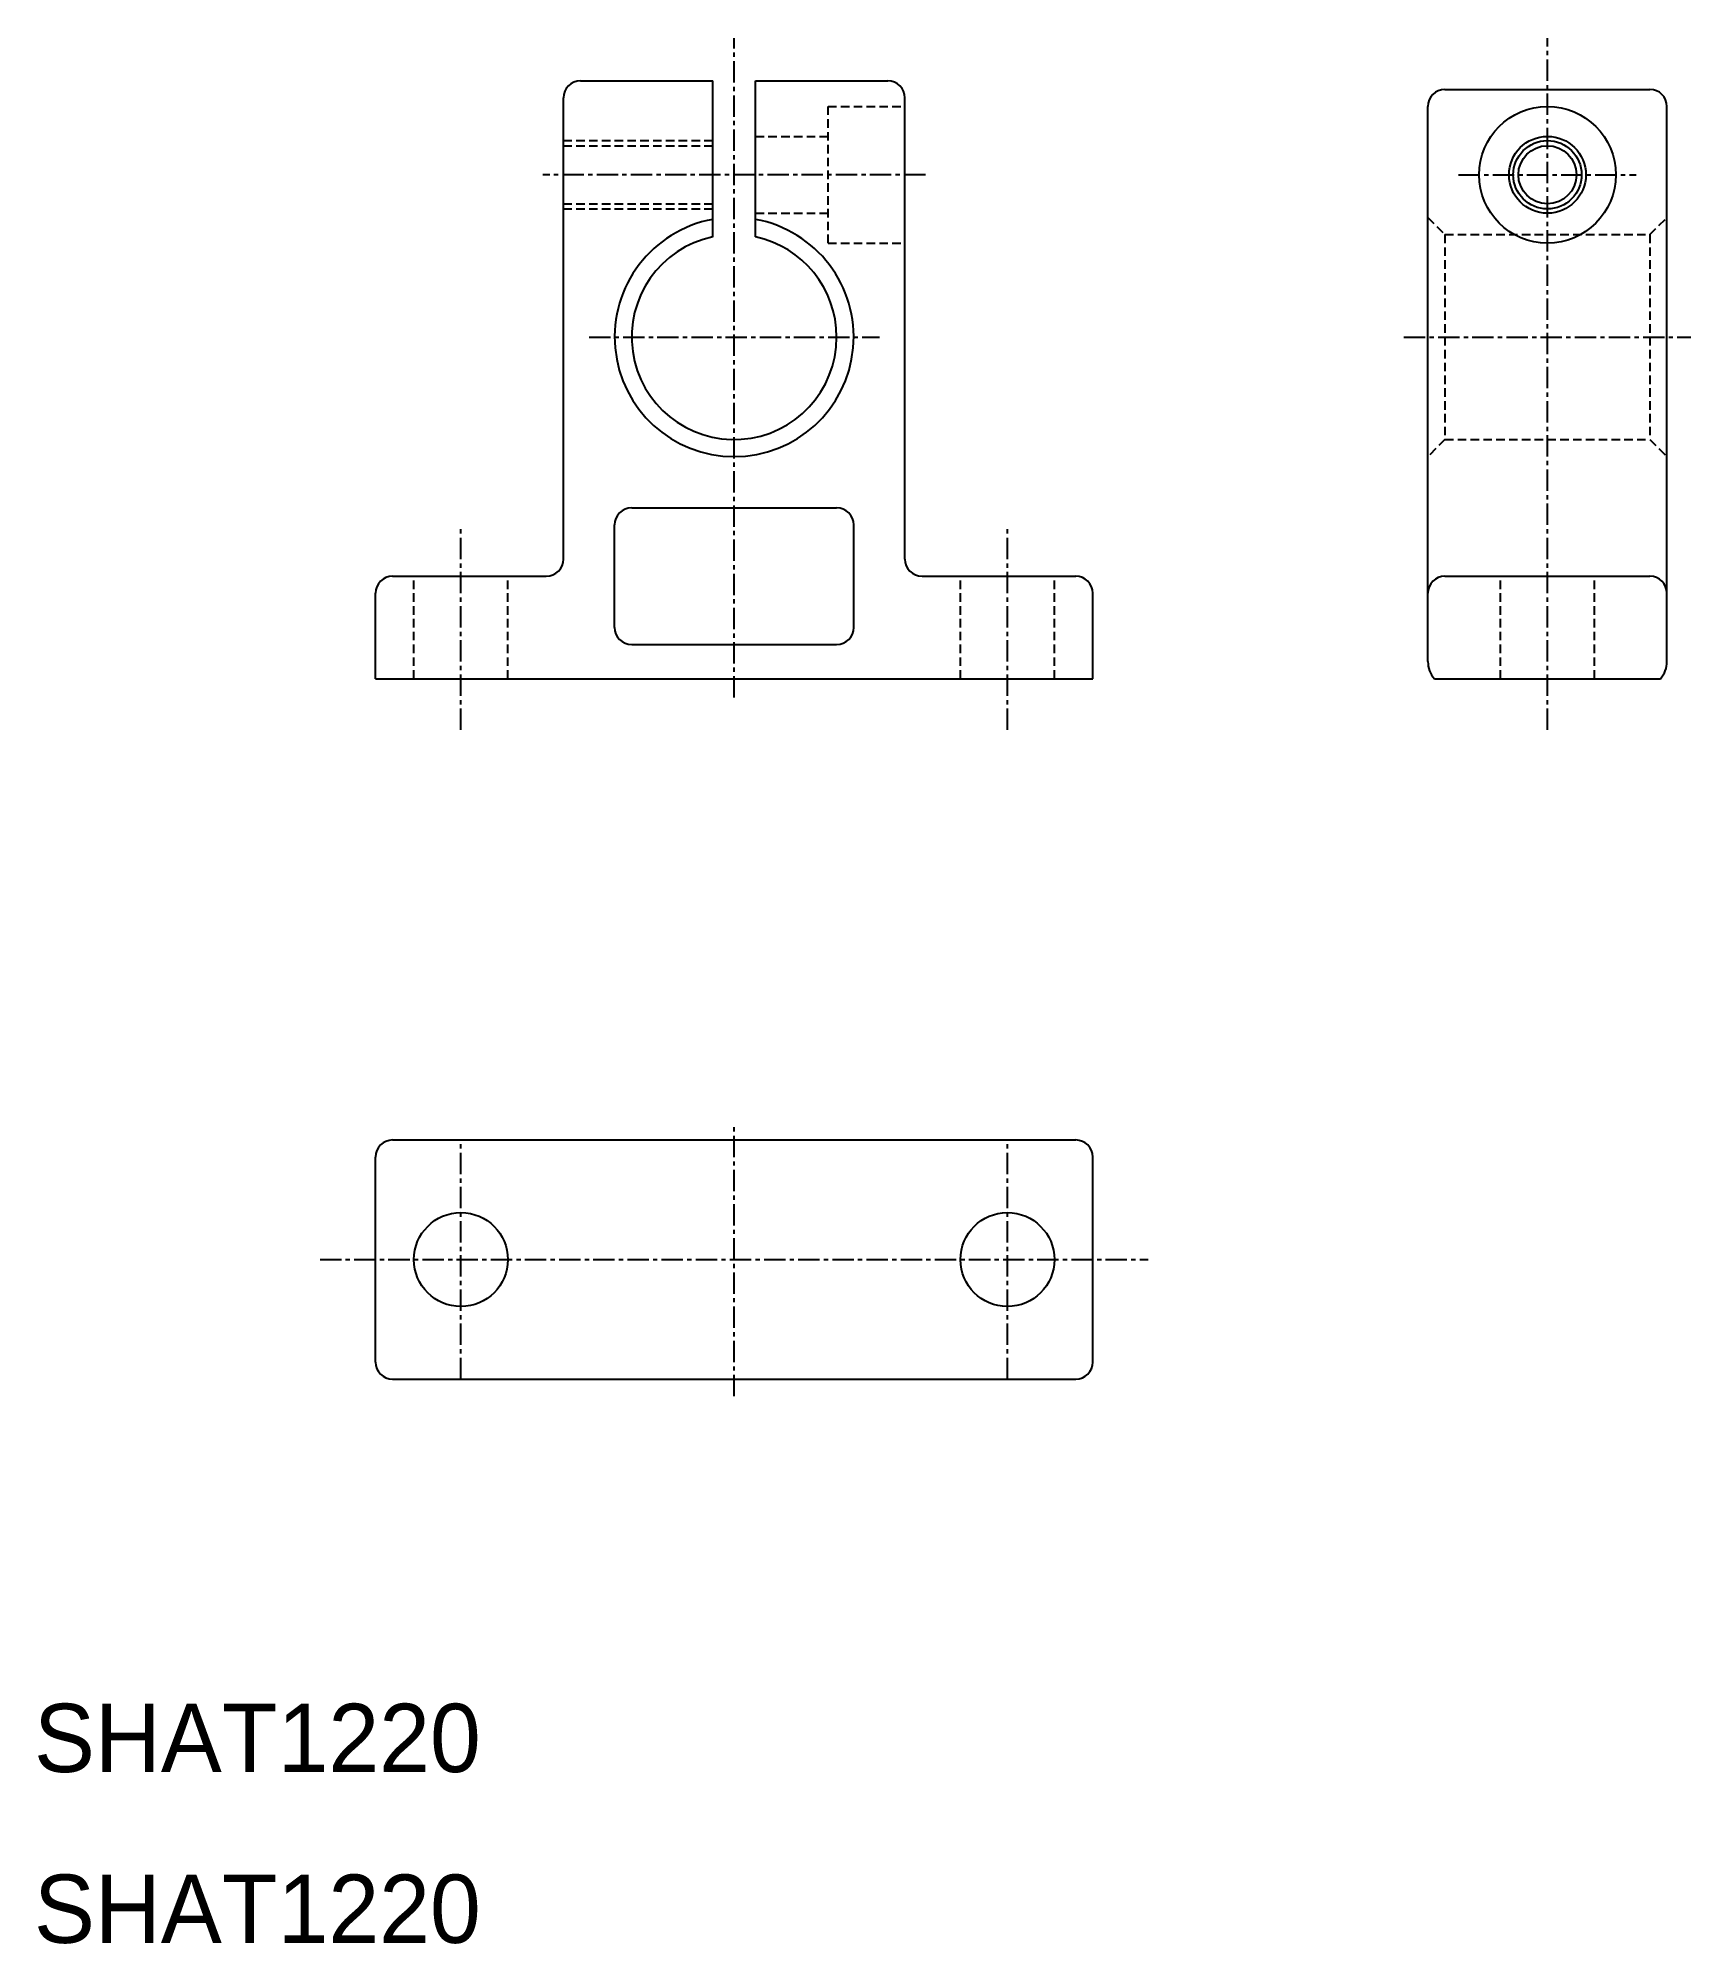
# Model space of a CAD drawing. Extents: x 10 to 107, y 10 to 122.
import ezdxf

# ---------------------------------------------------------------- set-up
doc = ezdxf.new("R2010")
doc.units = 0
doc.linetypes.add('CENTER', pattern=[2, 1.25, -0.25, 0.25, -0.25])
doc.linetypes.add('DASHED', pattern=[0.75, 0.5, -0.25])
doc.layers.get('0').update_dxf_attribs({"linetype": 'CONTINUOUS'})
doc.layers.add('CENTER', color=1, linetype='CENTER')

msp = doc.modelspace()

# ---------------------------------------------------------------- linework, layer by layer
at = {"color": 7, "linetype": 'CONTINUOUS'}
for p, q in [((42, 119), (49.75, 119)), ((49.75, 109.87), (49.75, 119)), ((52.25, 119), (60, 119)), ((52.25, 109.87), (52.25, 119)), ((92.62, 118.5), (104.62, 118.5)), ((41, 91), (41, 118)), ((61, 91), (61, 118)), ((91.62, 85), (91.62, 117.5)), ((105.62, 85), (105.62, 117.5)), ((45, 94), (57, 94)), ((44, 87), (44, 93)), ((58, 87), (58, 93)), ((31, 90), (40, 90)), ((62, 90), (71, 90)), ((92.62, 90), (104.62, 90)), ((30, 84), (30, 89)), ((72, 84), (72, 89)), ((45, 86), (57, 86)), ((30, 84), (72, 84)), ((92, 84), (105.24, 84)), ((31, 57), (71, 57)), ((30, 44), (30, 56)), ((72, 44), (72, 56)), ((31, 43), (71, 43))]:
    msp.add_line(p, q, dxfattribs=at)
at = {"color": 3, "linetype": 'DASHED'}
for p, q in [((56.5, 109.5), (56.5, 117.5)), ((56.5, 117.5), (61, 117.5)), ((41, 115.5), (49.75, 115.5)), ((41, 115.2), (49.75, 115.2)), ((52.25, 115.75), (56.5, 115.75)), ((41, 111.8), (49.75, 111.8)), ((41, 111.5), (49.75, 111.5)), ((52.25, 111.25), (56.5, 111.25)), ((91.62, 111), (92.62, 110)), ((104.62, 110), (105.62, 111)), ((56.5, 109.5), (61, 109.5)), ((92.62, 110), (104.62, 110)), ((92.62, 110), (92.62, 98)), ((104.62, 110), (104.62, 98)), ((92.62, 98), (91.62, 97)), ((92.62, 98), (104.62, 98)), ((104.62, 98), (105.62, 97)), ((32.25, 84), (32.25, 90)), ((37.75, 84), (37.75, 90)), ((64.25, 84), (64.25, 90)), ((69.75, 84), (69.75, 90)), ((95.87, 84), (95.87, 90)), ((101.37, 84), (101.37, 90))]:
    msp.add_line(p, q, dxfattribs=at)
at = {"color": 7, "linetype": 'CONTINUOUS'}
for centre, radius in [((98.62, 113.5), 4), ((98.62, 113.5), 2.25), ((98.62, 113.5), 2), ((98.62, 113.5), 1.7), ((35, 50), 2.75), ((67, 50), 2.75)]:
    msp.add_circle(centre, radius, dxfattribs=at)
for centre, radius, start, end in [((42, 118), 1, 90, 180), ((60, 118), 1, 0, 90), ((92.62, 117.5), 1, 90, 180), ((104.62, 117.5), 1, 0, 90), ((51, 104), 7, 100.2866, 79.7134), ((51, 104), 6, 102.0247, 0), ((51, 104), 6, 0, 77.9753), ((45, 93), 1, 90, 180), ((57, 93), 1, 0, 90), ((40, 91), 1, 270, 0), ((62, 91), 1, 180, 270), ((31, 89), 1, 90, 180), ((71, 89), 1, 0, 90), ((92.62, 89), 1, 90, 180), ((104.62, 89), 1, 0, 90), ((45, 87), 1, 180, 270), ((57, 87), 1, 270, 0), ((93.12, 85), 1.5, 180, 221.8103), ((104.12, 85), 1.5, 318.1897, 0), ((31, 56), 1, 90, 180), ((71, 56), 1, 0, 90), ((31, 44), 1, 180, 270), ((71, 44), 1, 270, 0)]:
    msp.add_arc(centre, radius, start, end, dxfattribs=at)
at = {"layer": 'CENTER', "color": 1, "linetype": 'CENTER'}
for p, q in [((51, 82.9), (51, 121.5)), ((98.62, 81), (98.62, 121.5)), ((62.2, 113.5), (39.8, 113.5)), ((93.42, 113.5), (103.82, 113.5)), ((42.5, 104), (59.5, 104)), ((90.22, 104), (107.02, 104)), ((35, 81), (35, 93)), ((67, 81), (67, 93)), ((35, 43), (35, 57)), ((51, 42), (51, 58)), ((67, 43), (67, 57)), ((26.75, 50), (75.25, 50))]:
    msp.add_line(p, q, dxfattribs=at)

# ---------------------------------------------------------------- texts
at = {"color": 7, "linetype": 'CONTINUOUS'}
for p in [(10, 20), (10, 10)]:
    msp.add_text('SHAT1220', height=4, dxfattribs=at).set_placement(p)

doc.saveas('drawing.dxf')
